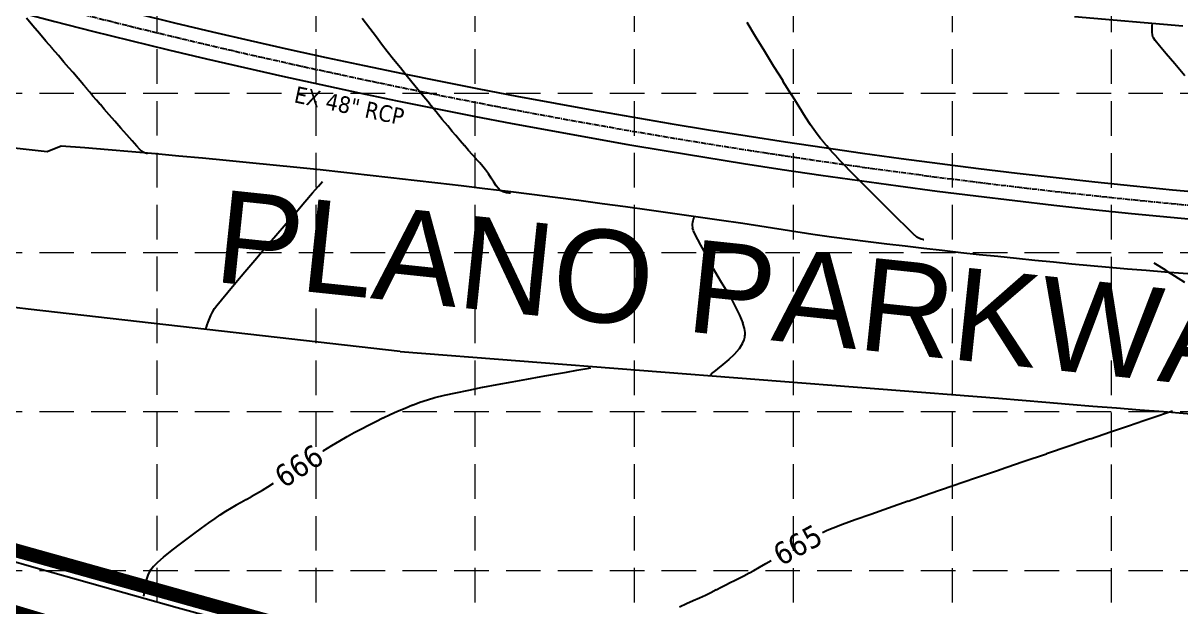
# Model space of a CAD drawing. Header units: inches. Extents: x 6967 to 7890, y 13663 to 15138.
# Drawn here: x 7409.2 to 7576.7, y 14326.2 to 14410.6 of the extents above; entities that cross this region are included whole.
import ezdxf
from ezdxf.enums import TextEntityAlignment as Align

# ---------------------------------------------------------------- set-up
doc = ezdxf.new("R2010")
doc.units = ezdxf.units.IN
doc.header["$MEASUREMENT"] = 0
for name, pattern in [('CENTER2', [1.125, 0.75, -0.125, 0.125, -0.125]), ('DASHED', [0.75, 0.5, -0.25]), ('HIDDEN', [0.375, 0.25, -0.125]), ('xGWI003pt$0$HIDDEN2', [0.1875, 0.125, -0.0625]), ('xGWI003pt$0$PHANTOM2', [1.25, 0.625, -0.125, 0.125, -0.125, 0.125, -0.125])]:
    doc.linetypes.add(name, pattern=pattern)
for name, color, linetype in [('C-ANNO-STRM-N', 7, 'Continuous'), ('EC', 35, 'Continuous'), ('GRID', 254, 'HIDDEN'), ('LIMITS OF DISTURBANCE', 1, 'HIDDEN'), ('SILT FENCE', 200, 'Continuous'), ('V-ROAD-BACK-P', 2, 'Continuous'), ('V-STRM-CNTR-E', 11, 'CENTER2'), ('V-STRM-UNDR-E', 15, 'Continuous'), ('xGWI003pt$0$C-ANNO-ROAD-E', 6, 'Continuous'), ('xGWI003pt$0$C-RWAY-DCTD-E', 6, 'xGWI003pt$0$PHANTOM2'), ('xGWI003pt$0$TXU-ESMT', 2, 'xGWI003pt$0$HIDDEN2')]:
    doc.layers.add(name, color=color, linetype=linetype)
doc.styles.add('L60', font='TAHOMA.TTF', dxfattribs={"height": 2.4})
doc.styles.add('L80', font='TAHOMA.TTF', dxfattribs={"height": 3.2})
doc.styles.get("Standard").update_dxf_attribs({"font": 'ARIAL.TTF'})

msp = doc.modelspace()

# ---------------------------------------------------------------- linework, layer by layer
at = {"layer": 'EC', "color": 35, "extrusion": (0.760627, 0.649189, 0), "elevation": 14991.72}
msp.add_lwpolyline([(6149.94, 667), (6151.37, 667)], dxfattribs=at)
at = {"layer": 'EC', "color": 35, "extrusion": (0.799944, 0.600075, 0), "elevation": 14614.08}
msp.add_lwpolyline([(7050.88, 666), (7052.7, 666)], dxfattribs=at)
at = {"layer": 'EC', "color": 35, "extrusion": (0.759677, 0.650301, 0), "elevation": 15000.7}
msp.add_lwpolyline([(6126.54, 667), (6128.01, 667)], dxfattribs=at)
at = {"layer": 'EC', "color": 35, "extrusion": (0.798082, 0.602549, 0), "elevation": 14635.85}
msp.add_lwpolyline([(7004.02, 666), (7005.59, 666)], dxfattribs=at)
at = {"layer": 'EC', "color": 35, "extrusion": (0.854427, 0.519572, 0), "elevation": 13907.53}
msp.add_lwpolyline([(8406.5, 665), (8408.88, 665)], dxfattribs=at)
at = {"layer": 'EC', "color": 35}
for points, elevation in [([(7572.52, 14410.17), (7572.51, 14410.45)], 664), ([(7572.51, 14409.79), (7572.52, 14410.17)], 664), ([(7572.52, 14409.37), (7572.51, 14409.79)], 664), ([(7462.81, 14405.4), (7461.9, 14406.56)], 666), ([(7574.56, 14406.21), (7573.59, 14407.36)], 664), ([(7415.15, 14405.01), (7414.35, 14405.95)], 667), ([(7463.8, 14404.17), (7462.81, 14405.4)], 666), ([(7417.97, 14401.72), (7417.48, 14402.3)], 667), ([(7522.41, 14397.05), (7521.47, 14398.53)], 665), ([(7423.37, 14395.47), (7422.51, 14396.46)], 667), ([(7469.85, 14396.73), (7468.96, 14397.82)], 666), ([(7470.65, 14395.78), (7469.85, 14396.73)], 666), ([(7523.13, 14395.93), (7522.41, 14397.05)], 665), ([(7424.23, 14394.5), (7423.37, 14395.47)], 667), ([(7471.31, 14394.98), (7470.65, 14395.78)], 666), ([(7471.81, 14394.38), (7471.31, 14394.98)], 666), ([(7524.09, 14394.58), (7523.58, 14395.26)], 665), ([(7524.57, 14393.97), (7524.09, 14394.58)], 665), ([(7425.66, 14392.88), (7425.01, 14393.61)], 667), ([(7472.44, 14393.64), (7471.81, 14394.38)], 666), ([(7473.66, 14392.24), (7473.06, 14392.93)], 666), ([(7426.69, 14391.94), (7426.37, 14392.13)], 667), ([(7427.15, 14391.76), (7427.1, 14391.78)], 667), ([(7427.16, 14391.76), (7427.15, 14391.76)], 667), ([(7527.52, 14390.66), (7526.94, 14391.29)], 665), ([(7475.28, 14390.43), (7474.78, 14390.99)], 666), ([(7475.72, 14389.91), (7475.28, 14390.43)], 666), ([(7528.07, 14390.08), (7527.52, 14390.66)], 665), ([(7476.54, 14388.85), (7476.1, 14389.45)], 666), ([(7479.17, 14386.12), (7478.68, 14386.25)], 666), ([(7448.72, 14383.33), (7450, 14384.82)], 667), ([(7479.74, 14386.04), (7479.68, 14386.05)], 666), ([(7534.71, 14383.4), (7533.48, 14384.61)], 665), ([(7445.8, 14379.94), (7447.3, 14381.68)], 667), ([(7506.05, 14381.49), (7506.12, 14381.95)], 666), ([(7506.22, 14382.35), (7506.28, 14382.66)], 666), ([(7506.2, 14380.64), (7506.07, 14381.01)], 666), ([(7538.49, 14379.72), (7538.23, 14379.95)], 665), ([(7538.8, 14379.55), (7538.49, 14379.72)], 665), ([(7539.46, 14379.31), (7539.34, 14379.34)], 665), ([(7539.51, 14379.3), (7539.46, 14379.31)], 665), ([(7508.21, 14376.75), (7507.73, 14377.67)], 666), ([(7438.84, 14371.76), (7439.99, 14373.13)], 667), ([(7510.25, 14373.16), (7509.61, 14374.21)], 666), ([(7510.96, 14372.01), (7510.25, 14373.16)], 666), ([(7511.67, 14370.81), (7510.96, 14372.01)], 666), ([(7436.93, 14369.39), (7437.26, 14369.84)], 667), ([(7437.26, 14369.84), (7437.91, 14370.64)], 667), ([(7436.39, 14368.36), (7436.63, 14368.86)], 667), ([(7436.63, 14368.86), (7436.93, 14369.39)], 667), ([(7435.75, 14366.69), (7435.87, 14367)], 667), ([(7513.27, 14364.32), (7513.5, 14364.87)], 666), ([(7513.5, 14364.87), (7513.6, 14365.24)], 666), ([(7513.64, 14365.43), (7513.65, 14365.59)], 666), ([(7512.83, 14363.61), (7513.27, 14364.32)], 666), ([(7510.5, 14361.28), (7511.33, 14361.99)], 666), ([(7482.1, 14359.18), (7484.16, 14359.54)], 666), ([(7484.16, 14359.54), (7486.09, 14359.88)], 666), ([(7487.83, 14360.19), (7489.32, 14360.45)], 666), ([(7489.32, 14360.45), (7490.5, 14360.67)], 666), ([(7509.16, 14360.22), (7509.71, 14360.66)], 666), ([(7473.68, 14357.59), (7475.7, 14357.99)], 666), ([(7467.73, 14356.2), (7468.78, 14356.5)], 666), ([(7468.78, 14356.5), (7470.16, 14356.84)], 666), ([(7471.81, 14357.2), (7473.68, 14357.59)], 666), ([(7463.4, 14354.54), (7464.47, 14354.99)], 666), ([(7464.47, 14354.99), (7465.54, 14355.43)], 666), ([(7461.29, 14353.56), (7462.34, 14354.06)], 666), ([(7573.2, 14353.81), (7574.6, 14354.28)], 665), ([(7457.14, 14351.43), (7458.17, 14351.98)], 666), ([(7563.62, 14350.56), (7566.49, 14351.53)], 665), ([(7566.49, 14351.53), (7569.09, 14352.41)], 665), ([(7453.87, 14349.57), (7455.03, 14350.27)], 666), ([(7455.03, 14350.27), (7456.11, 14350.87)], 666), ([(7452.6, 14348.79), (7452.64, 14348.82)], 666), ([(7553.86, 14347.24), (7557.25, 14348.39)], 665), ([(7546.99, 14344.9), (7550.43, 14346.07)], 665), ([(7442.22, 14342.18), (7443, 14342.62)], 666), ([(7443, 14342.62), (7443.86, 14343.13)], 666), ([(7440.07, 14340.99), (7440.78, 14341.38)], 666), ([(7534.4, 14340.55), (7537.26, 14341.55)], 665), ([(7437.01, 14339.03), (7437.75, 14339.55)], 666), ([(7529.59, 14338.85), (7531.82, 14339.65)], 665), ([(7433.92, 14336.81), (7435.05, 14337.63)], 666), ([(7524.85, 14337.01), (7525.52, 14337.32)], 665), ([(7515.74, 14331.98), (7516.64, 14332.5)], 665), ([(7426.9, 14329.26), (7427.1, 14330.11)], 666), ([(7510.85, 14329.42), (7511.48, 14329.74)], 665), ([(7511.48, 14329.74), (7512.12, 14330.05)], 665), ([(7426.7, 14327.78), (7426.71, 14327.85)], 666), ([(7426.71, 14327.85), (7426.73, 14328.06)], 666), ([(7426.73, 14328.06), (7426.78, 14328.51)], 666), ([(7507.05, 14327.54), (7507.92, 14327.93)], 665), ([(7506.13, 14327.14), (7507.05, 14327.54)], 665)]:
    msp.add_lwpolyline(points, dxfattribs=dict(at, elevation=elevation))
at = {"layer": 'EC', "color": 35, "extrusion": (0.758969, 0.651126, 0), "elevation": 15007.35}
msp.add_lwpolyline([(6108.76, 667), (6110.22, 667)], dxfattribs=at)
at = {"layer": 'EC', "color": 35, "extrusion": (0.758456, 0.651724, 0), "elevation": 15012.16}
msp.add_lwpolyline([(6095.52, 667), (6096.94, 667)], dxfattribs=at)
at = {"layer": 'EC', "color": 35, "extrusion": (0.795331, 0.606175, 0), "elevation": 14667.57}
msp.add_lwpolyline([(6936.09, 666), (6937.34, 666)], dxfattribs=at)
at = {"layer": 'EC', "color": 35, "extrusion": (0.853206, 0.521575, 0), "elevation": 13927.21}
msp.add_lwpolyline([(8371.34, 665), (8373.85, 665)], dxfattribs=at)
at = {"layer": 'EC', "color": 35, "extrusion": (0.992688, 0.120706, 0), "elevation": 9256.45}
msp.add_lwpolyline([(13389.51, 664), (13389.96, 664)], dxfattribs=at)
at = {"layer": 'EC', "color": 35, "extrusion": (0.957491, 0.288464, 0), "elevation": 11407.12}
msp.add_lwpolyline([(11611.56, 664), (11612, 664)], dxfattribs=at)
at = {"layer": 'EC', "color": 35, "extrusion": (0.810163, 0.586205, 0), "elevation": 14581.46}
msp.add_lwpolyline([(7233.63, 664), (7234.07, 664)], dxfattribs=at)
at = {"layer": 'EC', "color": 35, "extrusion": (0.775795, 0.630986, 0), "elevation": 14966.39}
msp.add_lwpolyline([(6398.32, 664), (6399.33, 664)], dxfattribs=at)
at = {"layer": 'EC', "color": 35, "extrusion": (0.758115, 0.652121, 0), "elevation": 15015.34}
msp.add_lwpolyline([(6086.32, 667), (6087.67, 667)], dxfattribs=at)
at = {"layer": 'EC', "color": 35, "extrusion": (0.79015, 0.612913, 0), "elevation": 14725.99}
msp.add_lwpolyline([(6809.85, 666), (6811.18, 666)], dxfattribs=at)
at = {"layer": 'EC', "color": 35, "extrusion": (0.85206, 0.523443, 0), "elevation": 13945.53}
msp.add_lwpolyline([(8338.26, 665), (8340.8, 665)], dxfattribs=at)
at = {"layer": 'EC', "color": 35, "extrusion": (0.757997, 0.652258, 0), "elevation": 15016.45}
msp.add_lwpolyline([(6081.27, 667), (6082.37, 667)], dxfattribs=at)
at = {"layer": 'EC', "color": 35, "extrusion": (0.761808, 0.647803, 0), "elevation": 15102.75}
msp.add_lwpolyline([(6066.03, 664), (6067.94, 664)], dxfattribs=at)
at = {"layer": 'EC', "color": 35, "extrusion": (0.759105, 0.650968, 0), "elevation": 15127.86}
msp.add_lwpolyline([(6000.87, 664), (6003.12, 664)], dxfattribs=at)
at = {"layer": 'EC', "color": 35, "extrusion": (0.758362, 0.651833, 0), "elevation": 15013.04}
msp.add_lwpolyline([(6088.76, 667), (6089.68, 667)], dxfattribs=at)
at = {"layer": 'EC', "color": 35, "extrusion": (0.75934, 0.650694, 0), "elevation": 15003.88}
msp.add_lwpolyline([(6110.6, 667), (6111.3, 667)], dxfattribs=at)
at = {"layer": 'EC', "color": 35, "extrusion": (0.761201, 0.648516, 0), "elevation": 14986.31}
msp.add_lwpolyline([(6152.7, 667), (6153.56, 667)], dxfattribs=at)
at = {"layer": 'EC', "color": 35, "extrusion": (0.779369, 0.626565, 0), "elevation": 14842.2}
msp.add_lwpolyline([(6547.95, 666), (6549.6, 666)], dxfattribs=at)
at = {"layer": 'EC', "color": 35, "extrusion": (0.850861, 0.525391, 0), "elevation": 13964.57}
msp.add_lwpolyline([(8303.85, 665), (8306.33, 665)], dxfattribs=at)
at = {"layer": 'EC', "color": 35, "extrusion": (0.763466, 0.645847, 0), "elevation": 14964.69}
msp.add_lwpolyline([(6203.64, 667), (6204.35, 667)], dxfattribs=at)
at = {"layer": 'EC', "color": 35, "extrusion": (0.77729, 0.629143, 0), "elevation": 14863.81}
msp.add_lwpolyline([(6497.08, 666), (6498.76, 666)], dxfattribs=at)
at = {"layer": 'EC', "color": 35, "extrusion": (0.775577, 0.631254, 0), "elevation": 14881.41}
msp.add_lwpolyline([(6454.97, 666), (6456.64, 666)], dxfattribs=at)
at = {"layer": 'EC', "color": 35, "extrusion": (0.849459, 0.527655, 0), "elevation": 13986.63}
msp.add_lwpolyline([(8264.3, 665), (8266.63, 665)], dxfattribs=at)
at = {"layer": 'EC', "color": 35, "extrusion": (0.763078, 0.646306, 0), "elevation": 14968.41}
msp.add_lwpolyline([(6193.96, 667), (6194.65, 667)], dxfattribs=at)
at = {"layer": 'EC', "color": 35, "extrusion": (0.761544, 0.648113, 0), "elevation": 14983.05}
msp.add_lwpolyline([(6157.75, 667), (6158.46, 667)], dxfattribs=at)
at = {"layer": 'EC', "color": 35, "extrusion": (0.759163, 0.6509, 0), "elevation": 15005.52}
msp.add_lwpolyline([(6102.02, 667), (6102.78, 667)], dxfattribs=at)
at = {"layer": 'EC', "color": 35, "extrusion": (0.774114, 0.633046, 0), "elevation": 14896.31}
msp.add_lwpolyline([(6418.89, 666), (6420.52, 666)], dxfattribs=at)
at = {"layer": 'EC', "color": 35, "extrusion": (0.847621, 0.530602, 0), "elevation": 14015.25}
msp.add_lwpolyline([(8213.59, 665), (8215.68, 665)], dxfattribs=at)
at = {"layer": 'EC', "color": 35, "extrusion": (0.756403, 0.654106, 0), "elevation": 15031.2}
msp.add_lwpolyline([(6037.63, 667), (6038.49, 667)], dxfattribs=at)
at = {"layer": 'EC', "color": 35, "extrusion": (0.754734, 0.656031, 0), "elevation": 15046.54}
msp.add_lwpolyline([(5998.44, 667), (5999.3, 667)], dxfattribs=at)
at = {"layer": 'EC', "color": 35, "extrusion": (0.754139, 0.656715, 0), "elevation": 15051.96}
msp.add_lwpolyline([(5983.71, 667), (5984.81, 667)], dxfattribs=at)
at = {"layer": 'EC', "color": 35, "extrusion": (0.772815, 0.634631, 0), "elevation": 14909.43}
msp.add_lwpolyline([(6386.82, 666), (6388.35, 666)], dxfattribs=at)
at = {"layer": 'EC', "color": 35, "extrusion": (0.753428, 0.657531, 0), "elevation": 15058.44}
msp.add_lwpolyline([(5966.16, 667), (5967.41, 667)], dxfattribs=at)
at = {"layer": 'EC', "color": 35, "extrusion": (0.82726, 0.56182, 0), "elevation": 14311.5}
msp.add_lwpolyline([(7681.73, 665), (7682.53, 665)], dxfattribs=at)
at = {"layer": 'EC', "color": 35, "extrusion": (0.749189, 0.662357, 0), "elevation": 15096.44}
msp.add_lwpolyline([(5865.53, 667), (5866.71, 667)], dxfattribs=at)
at = {"layer": 'EC', "color": 35, "extrusion": (0.738185, 0.674599, 0), "elevation": 15190.93}
msp.add_lwpolyline([(5614.56, 667), (5615.26, 667)], dxfattribs=at)
at = {"layer": 'EC', "color": 35, "extrusion": (0.754172, 0.656677, 0), "elevation": 15087.48}
msp.add_lwpolyline([(5947.35, 666), (5948.3, 666)], dxfattribs=at)
at = {"layer": 'EC', "color": 35, "extrusion": (0.773616, 0.633655, 0), "elevation": 14941.94}
msp.add_lwpolyline([(6366.71, 665), (6367.42, 665)], dxfattribs=at)
at = {"layer": 'EC', "color": 35, "extrusion": (0.758587, 0.651572, 0), "elevation": 15086.72}
msp.add_lwpolyline([(6014.89, 665), (6015.57, 665)], dxfattribs=at)
at = {"layer": 'EC', "color": 35, "extrusion": (0.745803, 0.666166, 0), "elevation": 15200.58}
msp.add_lwpolyline([(5720.37, 665), (5721.06, 665)], dxfattribs=at)
at = {"layer": 'EC', "color": 35, "extrusion": (0.709255, 0.704952, 0), "elevation": 15412.95}
msp.add_lwpolyline([(4972.45, 667), (4972.78, 667)], dxfattribs=at)
at = {"layer": 'EC', "color": 35, "extrusion": (-0.386856, -0.92214, 0), "elevation": -16144.45}
msp.add_lwpolyline([(1281.13, 667), (1280.85, 667)], dxfattribs=at)
at = {"layer": 'EC', "color": 35, "extrusion": (0.340524, 0.940236, 0), "elevation": 16060.77}
msp.add_lwpolyline([(-2082.48, 667), (-2082.33, 667)], dxfattribs=at)
at = {"layer": 'EC', "color": 35, "extrusion": (0.746688, 0.665174, 0), "elevation": 15153.85}
msp.add_lwpolyline([(5774.36, 666), (5775.23, 666)], dxfattribs=at)
at = {"layer": 'EC', "color": 35, "extrusion": (0.74706, 0.664757, 0), "elevation": 15150.62}
msp.add_lwpolyline([(5782.01, 666), (5782.83, 666)], dxfattribs=at)
at = {"layer": 'EC', "color": 35, "extrusion": (0.736958, 0.675939, 0), "elevation": 15274.66}
msp.add_lwpolyline([(5518.8, 665), (5519.51, 665)], dxfattribs=at)
at = {"layer": 'EC', "color": 35, "extrusion": (0.732729, 0.68052, 0), "elevation": 15308.77}
msp.add_lwpolyline([(5422.69, 665), (5423.46, 665)], dxfattribs=at)
at = {"layer": 'EC', "color": 35, "extrusion": (0.773978, 0.633213, 0), "elevation": 14897.92}
msp.add_lwpolyline([(6403.16, 666), (6403.75, 666)], dxfattribs=at)
at = {"layer": 'EC', "color": 35, "extrusion": (0.717054, 0.697018, 0), "elevation": 15428.17}
msp.add_lwpolyline([(5070.11, 665), (5071.26, 665)], dxfattribs=at)
at = {"layer": 'EC', "color": 35, "extrusion": (0.830264, 0.55737, 0), "elevation": 14227.42}
msp.add_lwpolyline([(7778.61, 666), (7779.35, 666)], dxfattribs=at)
at = {"layer": 'EC', "color": 35, "extrusion": (0.840189, 0.542294, 0), "elevation": 14084.7}
msp.add_lwpolyline([(8033.43, 666), (8034.13, 666)], dxfattribs=at)
at = {"layer": 'EC', "color": 35, "extrusion": (0.712999, 0.701165, 0), "elevation": 15457.32}
msp.add_lwpolyline([(4979.12, 665), (4980.54, 665)], dxfattribs=at)
at = {"layer": 'EC', "color": 35, "extrusion": (0.710445, 0.703752, 0), "elevation": 15475.32}
msp.add_lwpolyline([(4921.27, 665), (4922.89, 665)], dxfattribs=at)
at = {"layer": 'EC', "color": 35, "extrusion": (0.758759, -0.651372, 0), "elevation": -3717.11}
msp.add_lwpolyline([(15769, 667), (15770.32, 667)], dxfattribs=at)
at = {"layer": 'EC', "color": 35, "extrusion": (0.760338, -0.649527, 0), "elevation": -3678.81}
msp.add_lwpolyline([(15779.3, 667), (15780.18, 667)], dxfattribs=at)
at = {"layer": 'EC', "color": 35, "extrusion": (0.834241, 0.551401, 0), "elevation": 14171.25}
msp.add_lwpolyline([(7879.13, 666), (7879.75, 666)], dxfattribs=at)
at = {"layer": 'EC', "color": 35, "extrusion": (0.802594, 0.596526, 0), "elevation": 14583.83}
msp.add_lwpolyline([(7085.88, 666), (7086.39, 666)], dxfattribs=at)
at = {"layer": 'EC', "color": 35, "extrusion": (-0.700729, -0.713428, 0), "elevation": -15503.92}
msp.add_lwpolyline([(-4745.81, 666), (-4746.18, 666)], dxfattribs=at)
at = {"layer": 'EC', "color": 35, "extrusion": (-0.428411, -0.903584, 0), "elevation": -16203.13}
msp.add_lwpolyline([(594.39, 666), (593.9, 666)], dxfattribs=at)
at = {"layer": 'EC', "color": 35, "extrusion": (0.708553, 0.705657, 0), "elevation": 15488.48}
msp.add_lwpolyline([(4877.98, 665), (4879.71, 665)], dxfattribs=at)
at = {"layer": 'EC', "color": 35, "extrusion": (0.758248, -0.651966, 0), "elevation": -3729.46}
msp.add_lwpolyline([(15764.41, 667), (15766.09, 667)], dxfattribs=at)
at = {"layer": 'EC', "color": 35, "extrusion": (-0.163469, -0.986549, 0), "elevation": -15415.22}
msp.add_lwpolyline([(5027.22, 666), (5026.88, 666)], dxfattribs=at)
at = {"layer": 'EC', "color": 35, "extrusion": (-0.117835, -0.993033, 0), "elevation": -15167.19}
msp.add_lwpolyline([(5732.39, 666), (5732.22, 666)], dxfattribs=at)
at = {"layer": 'EC', "color": 35, "extrusion": (-0.059162, -0.998248, 0), "elevation": -14803.36}
msp.add_lwpolyline([(6615.53, 666), (6615.52, 666)], dxfattribs=at)
at = {"layer": 'EC', "color": 35, "extrusion": (0.706947, 0.707267, 0), "elevation": 15499.53}
msp.add_lwpolyline([(4840.97, 665), (4842.74, 665)], dxfattribs=at)
at = {"layer": 'EC', "color": 35, "extrusion": (0.758307, -0.651897, 0), "elevation": -3728.04}
msp.add_lwpolyline([(15760.61, 667), (15762.78, 667)], dxfattribs=at)
at = {"layer": 'EC', "color": 35, "extrusion": (-0.703662, -0.710535, 0), "elevation": -15521.79}
msp.add_lwpolyline([(-4765.76, 665), (-4767.37, 665)], dxfattribs=at)
at = {"layer": 'EC', "color": 35, "extrusion": (0.999231, 0.039203, 0), "elevation": 8064.09}
msp.add_lwpolyline([(14075.69, 666), (14076.17, 666)], dxfattribs=at)
at = {"layer": 'EC', "color": 35, "extrusion": (0.97371, -0.227789, 0), "elevation": 4032.74}
msp.add_lwpolyline([(15713.67, 666), (15714.08, 666)], dxfattribs=at)
at = {"layer": 'EC', "color": 35, "extrusion": (-0.701427, -0.712741, 0), "elevation": -15536.68}
msp.add_lwpolyline([(-4715.6, 665), (-4717.01, 665)], dxfattribs=at)
at = {"layer": 'EC', "color": 35, "extrusion": (-0.697957, -0.71614, 0), "elevation": -15559.4}
msp.add_lwpolyline([(-4638.94, 665), (-4640.07, 665)], dxfattribs=at)
at = {"layer": 'EC', "color": 35, "extrusion": (0.759191, -0.650868, 0), "elevation": -3706.66}
msp.add_lwpolyline([(15760.99, 667), (15763.35, 667)], dxfattribs=at)
at = {"layer": 'EC', "color": 35, "extrusion": (0.907841, 0.419314, 0), "elevation": 12844.44}
msp.add_lwpolyline([(9907.26, 666), (9907.88, 666)], dxfattribs=at)
at = {"layer": 'EC', "color": 35, "extrusion": (0.890246, 0.455479, 0), "elevation": 13232.42}
msp.add_lwpolyline([(9381.98, 666), (9382.78, 666)], dxfattribs=at)
at = {"layer": 'EC', "color": 35, "extrusion": (-0.690867, -0.722981, 0), "elevation": -15604.35}
msp.add_lwpolyline([(-4484.64, 665), (-4485.42, 665)], dxfattribs=at)
at = {"layer": 'EC', "color": 35, "extrusion": (-0.380872, -0.924628, 0), "elevation": -16167.05}
msp.add_lwpolyline([(1494.16, 665), (1493.81, 665)], dxfattribs=at)
at = {"layer": 'EC', "color": 35, "extrusion": (0.759965, -0.649965, 0), "elevation": -3687.91}
msp.add_lwpolyline([(15763.07, 667), (15765.39, 667)], dxfattribs=at)
at = {"layer": 'EC', "color": 35, "extrusion": (0.883066, 0.469249, 0), "elevation": 13376.52}
msp.add_lwpolyline([(9174.44, 666), (9175.37, 666)], dxfattribs=at)
at = {"layer": 'EC', "color": 35, "extrusion": (0.881835, 0.471559, 0), "elevation": 13400.49}
msp.add_lwpolyline([(9138.39, 666), (9139.4, 666)], dxfattribs=at)
at = {"layer": 'EC', "color": 35, "extrusion": (0.313172, 0.949696, 0), "elevation": 16017.12}
msp.add_lwpolyline([(-2656.88, 665), (-2656.65, 665)], dxfattribs=at)
at = {"layer": 'EC', "color": 35, "extrusion": (0.057785, -0.998329, 0), "elevation": -13919.61}
msp.add_lwpolyline([(8357.83, 665), (8357.82, 665)], dxfattribs=at)
at = {"layer": 'EC', "color": 35, "extrusion": (0.761061, -0.64868, 0), "elevation": -3661.28}
msp.add_lwpolyline([(15767.05, 667), (15769.27, 667)], dxfattribs=at)
at = {"layer": 'EC', "color": 35, "extrusion": (0.892706, 0.450639, 0), "elevation": 13181.35}
msp.add_lwpolyline([(9449.71, 666), (9450.73, 666)], dxfattribs=at)
at = {"layer": 'EC', "color": 35, "extrusion": (0.762651, -0.64681, 0), "elevation": -3622.56}
msp.add_lwpolyline([(15773.94, 667), (15775.99, 667)], dxfattribs=at)
at = {"layer": 'EC', "color": 35, "extrusion": (0.878499, 0.477744, 0), "elevation": 13464.33}
msp.add_lwpolyline([(9041.12, 666), (9041.95, 666)], dxfattribs=at)
at = {"layer": 'EC', "color": 35, "extrusion": (0.857494, 0.514494, 0), "elevation": 13834.89}
msp.add_lwpolyline([(8462.15, 666), (8463.21, 666)], dxfattribs=at)
at = {"layer": 'EC', "color": 35, "extrusion": (0.5189, 0.854835, 0), "elevation": 16218.58}
msp.add_lwpolyline([(985.31, 665), (986.14, 665)], dxfattribs=at)
at = {"layer": 'EC', "color": 35, "extrusion": (-0.527051, -0.849834, 0), "elevation": -16208.41}
msp.add_lwpolyline([(-1139.17, 665), (-1140.36, 665)], dxfattribs=at)
at = {"layer": 'EC', "color": 35, "extrusion": (0.529855, 0.848088, 0), "elevation": 16204.56}
msp.add_lwpolyline([(1191.21, 665), (1192.7, 665)], dxfattribs=at)
at = {"layer": 'EC', "color": 35, "extrusion": (0.530345, 0.847782, 0), "elevation": 16203.87}
msp.add_lwpolyline([(1198.85, 665), (1200.59, 665)], dxfattribs=at)
at = {"layer": 'EC', "color": 35, "extrusion": (0.76919, -0.63902, 0), "elevation": -3461.96}
msp.add_lwpolyline([(15806.73, 667), (15808.18, 667)], dxfattribs=at)
at = {"layer": 'EC', "color": 35, "extrusion": (0.876603, 0.481213, 0), "elevation": 13500.18}
msp.add_lwpolyline([(8981.4, 666), (8982.79, 666)], dxfattribs=at)
at = {"layer": 'EC', "color": 35, "extrusion": (0.898976, 0.437997, 0), "elevation": 13047.25}
msp.add_lwpolyline([(9626.22, 666), (9627.55, 666)], dxfattribs=at)
at = {"layer": 'EC', "color": 35, "extrusion": (0.938503, -0.345271, 0), "elevation": 2018.08}
msp.add_lwpolyline([(16051.29, 667), (16051.8, 667)], dxfattribs=at)
at = {"layer": 'EC', "color": 35, "extrusion": (0.929307, -0.369308, 0), "elevation": 1604.35}
msp.add_lwpolyline([(16098.42, 667), (16098.94, 667)], dxfattribs=at)
at = {"layer": 'EC', "color": 35, "extrusion": (0.929873, 0.36788, 0), "elevation": 12271.91}
msp.add_lwpolyline([(10595.74, 666), (10596.94, 666)], dxfattribs=at)
at = {"layer": 'EC', "color": 35, "extrusion": (0.90735, -0.420376, 0), "elevation": 707.42}
msp.add_lwpolyline([(16161.08, 667), (16161.2, 667)], dxfattribs=at)
at = {"layer": 'EC', "color": 35, "extrusion": (0.915089, -0.403252, 0), "elevation": 1010.97}
msp.add_lwpolyline([(16145.05, 667), (16145.28, 667)], dxfattribs=at)
at = {"layer": 'EC', "color": 35, "extrusion": (0.935378, -0.353649, 0), "elevation": 1874.47}
msp.add_lwpolyline([(16068.27, 667), (16068.69, 667)], dxfattribs=at)
at = {"layer": 'EC', "color": 35, "extrusion": (0.964483, 0.264144, 0), "elevation": 11041.53}
msp.add_lwpolyline([(11871.56, 666), (11872.4, 666)], dxfattribs=at)
at = {"layer": 'EC', "color": 35, "extrusion": (0.990798, 0.135346, 0), "elevation": 9388.88}
msp.add_lwpolyline([(13216.79, 666), (13217.35, 666)], dxfattribs=at)
at = {"layer": 'EC', "color": 35, "extrusion": (0.985265, -0.171037, 0), "elevation": 4945.9}
msp.add_lwpolyline([(15438.67, 666), (15438.86, 666)], dxfattribs=at)
at = {"layer": 'EC', "color": 35, "extrusion": (0.999998, 0.001802, 0), "elevation": 7539.53}
msp.add_lwpolyline([(14352.02, 666), (14352.35, 666)], dxfattribs=at)
at = {"layer": 'EC', "color": 35, "extrusion": (0.695935, -0.718105, 0), "elevation": -5086.02}
msp.add_lwpolyline([(15388.93, 666), (15390.05, 666)], dxfattribs=at)
at = {"layer": 'EC', "color": 35, "extrusion": (0.767192, -0.641417, 0), "elevation": -3449.28}
msp.add_lwpolyline([(15837.42, 666), (15838.51, 666)], dxfattribs=at)
at = {"layer": 'EC', "color": 35, "extrusion": (0.623586, -0.781755, 0), "elevation": -6543.56}
msp.add_lwpolyline([(14825.86, 666), (14826.86, 666)], dxfattribs=at)
at = {"layer": 'EC', "color": 35, "extrusion": (0.173455, -0.984842, 0), "elevation": -12843.71}
msp.add_lwpolyline([(9863.41, 666), (9865.18, 666)], dxfattribs=at)
at = {"layer": 'EC', "color": 35, "extrusion": (0.18372, -0.982979, 0), "elevation": -12740.07}
msp.add_lwpolyline([(10001.35, 666), (10002.18, 666)], dxfattribs=at)
at = {"layer": 'EC', "color": 35, "extrusion": (0.71686, -0.697217, 0), "elevation": -4629.23}
msp.add_lwpolyline([(15528.97, 666), (15529.08, 666)], dxfattribs=at)
at = {"layer": 'EC', "color": 35, "extrusion": (0.682755, -0.730647, 0), "elevation": -5365.36}
msp.add_lwpolyline([(15290.36, 666), (15290.61, 666)], dxfattribs=at)
at = {"layer": 'EC', "color": 35, "extrusion": (0.646817, -0.762646, 0), "elevation": -6094.71}
msp.add_lwpolyline([(15014.81, 666), (15015.25, 666)], dxfattribs=at)
at = {"layer": 'EC', "color": 35, "extrusion": (0.186872, -0.982384, 0), "elevation": -12708.06}
msp.add_lwpolyline([(10027.12, 666), (10029.27, 666)], dxfattribs=at)
at = {"layer": 'EC', "color": 35, "extrusion": (0.182036, -0.983292, 0), "elevation": -12757.26}
msp.add_lwpolyline([(9966.61, 666), (9968.8, 666)], dxfattribs=at)
at = {"layer": 'EC', "color": 35, "extrusion": (0.178459, -0.983947, 0), "elevation": -12793.42}
msp.add_lwpolyline([(9922.35, 666), (9924.52, 666)], dxfattribs=at)
at = {"layer": 'EC', "color": 35, "extrusion": (0.320744, -0.947166, 0), "elevation": -11202.47}
msp.add_lwpolyline([(11676.69, 666), (11677.85, 666)], dxfattribs=at)
at = {"layer": 'EC', "color": 35, "extrusion": (0.216008, -0.976392, 0), "elevation": -12404.28}
msp.add_lwpolyline([(10395, 666), (10396.69, 666)], dxfattribs=at)
at = {"layer": 'EC', "color": 35, "extrusion": (0.411679, -0.911329, 0), "elevation": -10009.18}
msp.add_lwpolyline([(12709.91, 666), (12711.07, 666)], dxfattribs=at)
at = {"layer": 'EC', "color": 35, "extrusion": (0.347367, -0.937729, 0), "elevation": -10868.22}
msp.add_lwpolyline([(11987.26, 666), (11988.42, 666)], dxfattribs=at)
at = {"layer": 'EC', "color": 35, "extrusion": (-0.324036, 0.946045, 0), "elevation": 11125.36}
msp.add_lwpolyline([(-11817.21, 665), (-11818.15, 665)], dxfattribs=at)
at = {"layer": 'EC', "color": 35, "extrusion": (0.453669, -0.89117, 0), "elevation": -9406.53}
msp.add_lwpolyline([(13158.71, 666), (13159.88, 666)], dxfattribs=at)
at = {"layer": 'EC', "color": 35, "extrusion": (-0.442054, 0.896988, 0), "elevation": 9576.69}
msp.add_lwpolyline([(-13036.57, 666), (-13037.74, 666)], dxfattribs=at)
at = {"layer": 'EC', "color": 35, "extrusion": (-0.321067, 0.947057, 0), "elevation": 11162.36}
msp.add_lwpolyline([(-11776.44, 665), (-11778.82, 665)], dxfattribs=at)
at = {"layer": 'EC', "color": 35, "extrusion": (-0.32132, 0.946971, 0), "elevation": 11159.21}
msp.add_lwpolyline([(-11781.8, 665), (-11783.77, 665)], dxfattribs=at)
at = {"layer": 'EC', "color": 35, "extrusion": (-0.474858, 0.880062, 0), "elevation": 9089.07}
msp.add_lwpolyline([(-13376.47, 666), (-13377.64, 666)], dxfattribs=at)
at = {"layer": 'EC', "color": 35, "extrusion": (0.462978, -0.88637, 0), "elevation": -9268.19}
msp.add_lwpolyline([(13255.34, 666), (13256.51, 666)], dxfattribs=at)
at = {"layer": 'EC', "color": 35, "extrusion": (0.525118, -0.851029, 0), "elevation": -8297.75}
msp.add_lwpolyline([(13877.24, 666), (13878.68, 666)], dxfattribs=at)
at = {"layer": 'EC', "color": 35, "extrusion": (0.321756, -0.946823, 0), "elevation": -11153.8}
msp.add_lwpolyline([(11772.05, 665), (11775.5, 665)], dxfattribs=at)
at = {"layer": 'EC', "color": 35, "extrusion": (0.321412, -0.94694, 0), "elevation": -11158.08}
msp.add_lwpolyline([(11771.45, 665), (11774.73, 665)], dxfattribs=at)
at = {"layer": 'EC', "color": 35, "extrusion": (0.322771, -0.946477, 0), "elevation": -11141.17}
msp.add_lwpolyline([(11776.8, 665), (11780.43, 665)], dxfattribs=at)
at = {"layer": 'EC', "color": 35, "extrusion": (0.324355, -0.945935, 0), "elevation": -11121.44}
msp.add_lwpolyline([(11788.23, 665), (11791.81, 665)], dxfattribs=at)
at = {"layer": 'EC', "color": 35, "extrusion": (0.530254, -0.847839, 0), "elevation": -8213.53}
msp.add_lwpolyline([(13916.7, 666), (13917.58, 666)], dxfattribs=at)
at = {"layer": 'EC', "color": 35, "extrusion": (0.542285, -0.840194, 0), "elevation": -8014.31}
msp.add_lwpolyline([(14033.24, 666), (14034.22, 666)], dxfattribs=at)
at = {"layer": 'EC', "color": 35, "extrusion": (0.325464, -0.945554, 0), "elevation": -11107.61}
msp.add_lwpolyline([(11797.82, 665), (11801.27, 665)], dxfattribs=at)
at = {"layer": 'EC', "color": 35, "extrusion": (-0.503334, 0.864092, 0), "elevation": 8647.09}
msp.add_lwpolyline([(-13646.38, 666), (-13647.22, 666)], dxfattribs=at)
at = {"layer": 'EC', "color": 35, "extrusion": (-0.479711, 0.877427, 0), "elevation": 9014.1}
msp.add_lwpolyline([(-13408.45, 666), (-13409.25, 666)], dxfattribs=at)
at = {"layer": 'EC', "color": 35, "extrusion": (0.482459, -0.875919, 0), "elevation": -8972.01}
msp.add_lwpolyline([(13437.45, 666), (13438.29, 666)], dxfattribs=at)
at = {"layer": 'EC', "color": 35, "extrusion": (0.326888, -0.945063, 0), "elevation": -11089.82}
msp.add_lwpolyline([(11811.27, 665), (11814.54, 665)], dxfattribs=at)
at = {"layer": 'EC', "color": 35, "extrusion": (-0.550616, 0.834759, 0), "elevation": 7874.72}
msp.add_lwpolyline([(-14104.31, 666), (-14105.3, 666)], dxfattribs=at)
at = {"layer": 'EC', "color": 35, "extrusion": (0.525767, -0.850628, 0), "elevation": -8287.13}
msp.add_lwpolyline([(13867.02, 666), (13867.93, 666)], dxfattribs=at)
at = {"layer": 'EC', "color": 35, "extrusion": (0.331346, -0.943509, 0), "elevation": -11033.95}
msp.add_lwpolyline([(11857.73, 665), (11860.46, 665)], dxfattribs=at)
at = {"layer": 'EC', "color": 35, "extrusion": (0.58442, -0.811451, 0), "elevation": -7289.1}
msp.add_lwpolyline([(14412.38, 666), (14413.67, 666)], dxfattribs=at)
at = {"layer": 'EC', "color": 35, "extrusion": (0.577585, -0.81633, 0), "elevation": -7409.88}
msp.add_lwpolyline([(14351.95, 666), (14353.07, 666)], dxfattribs=at)
at = {"layer": 'EC', "color": 35, "extrusion": (-0.375786, 0.926707, 0), "elevation": 10458.51}
msp.add_lwpolyline([(-12361.71, 665), (-12362.64, 665)], dxfattribs=at)
at = {"layer": 'EC', "color": 35, "extrusion": (0.351487, -0.936193, 0), "elevation": -10777.4}
msp.add_lwpolyline([(12085.64, 665), (12087.11, 665)], dxfattribs=at)
at = {"layer": 'EC', "color": 35, "extrusion": (-0.340953, 0.94008, 0), "elevation": 10912.44}
msp.add_lwpolyline([(-11965.34, 665), (-11967.29, 665)], dxfattribs=at)
at = {"layer": 'EC', "color": 35, "extrusion": (0.605975, -0.795483, 0), "elevation": -6899.94}
msp.add_lwpolyline([(14598.43, 666), (14599.87, 666)], dxfattribs=at)
at = {"layer": 'EC', "color": 35, "extrusion": (0.597824, -0.801627, 0), "elevation": -7048.59}
msp.add_lwpolyline([(14528.68, 666), (14530.13, 666)], dxfattribs=at)
at = {"layer": 'EC', "color": 35, "extrusion": (0.61632, -0.787496, 0), "elevation": -6708.56}
msp.add_lwpolyline([(14685.98, 666), (14687.36, 666)], dxfattribs=at)
at = {"layer": 'EC', "color": 35, "extrusion": (0.687681, -0.726013, 0), "elevation": -5297.14}
msp.add_lwpolyline([(15248.85, 666), (15249.7, 666)], dxfattribs=at)
at = {"layer": 'EC', "color": 35, "extrusion": (0.651707, -0.758471, 0), "elevation": -6029.6}
msp.add_lwpolyline([(14975.21, 666), (14976.3, 666)], dxfattribs=at)
at = {"layer": 'EC', "color": 35, "extrusion": (0.630486, -0.7762, 0), "elevation": -6441.38}
msp.add_lwpolyline([(14803.86, 666), (14805.12, 666)], dxfattribs=at)
at = {"layer": 'EC', "color": 35, "extrusion": (-0.505164, 0.863023, 0), "elevation": 8572.14}
msp.add_lwpolyline([(-13727.31, 665), (-13728.22, 665)], dxfattribs=at)
at = {"layer": 'EC', "color": 35, "extrusion": (0.951469, -0.307744, 0), "elevation": 2656.65}
msp.add_lwpolyline([(15920.3, 666), (15921.2, 666)], dxfattribs=at)
at = {"layer": 'EC', "color": 35, "extrusion": (0.893112, -0.449834, 0), "elevation": 186.93}
msp.add_lwpolyline([(16140.24, 666), (16141.07, 666)], dxfattribs=at)
at = {"layer": 'EC', "color": 35, "extrusion": (0.761971, -0.647612, 0), "elevation": -3621.65}
msp.add_lwpolyline([(15730.63, 666), (15731.2, 666)], dxfattribs=at)
at = {"layer": 'EC', "color": 35, "extrusion": (0.463017, -0.88635, 0), "elevation": -9223.18}
msp.add_lwpolyline([(13294.95, 665), (13295.83, 665)], dxfattribs=at)
at = {"layer": 'EC', "color": 35, "extrusion": (0.480181, -0.877169, 0), "elevation": -8962.64}
msp.add_lwpolyline([(13472.84, 665), (13473.6, 665)], dxfattribs=at)
at = {"layer": 'EC', "color": 35, "extrusion": (0.495807, -0.868433, 0), "elevation": -8720}
msp.add_lwpolyline([(13631.89, 665), (13632.81, 665)], dxfattribs=at)
at = {"layer": 'EC', "color": 35, "extrusion": (0.987133, -0.159903, 0), "elevation": 5040.06}
msp.add_lwpolyline([(15331.7, 666), (15332.46, 666)], dxfattribs=at)
at = {"layer": 'EC', "color": 35, "extrusion": (-0.448622, 0.893721, 0), "elevation": 9436.97}
msp.add_lwpolyline([(-13140.37, 665), (-13141.11, 665)], dxfattribs=at)
at = {"layer": 'EC', "color": 35, "extrusion": (0.448417, -0.893825, 0), "elevation": -9439.99}
msp.add_lwpolyline([(13140.35, 665), (13141.09, 665)], dxfattribs=at)
at = {"layer": 'EC', "color": 35, "extrusion": (-0.454899, 0.890543, 0), "elevation": 9344.26}
msp.add_lwpolyline([(-13209.33, 665), (-13210.13, 665)], dxfattribs=at)
at = {"layer": 'EC', "color": 35, "extrusion": (0.999499, -0.031655, 0), "elevation": 6969.44}
msp.add_lwpolyline([(14555.68, 666), (14555.69, 666)], dxfattribs=at)
at = {"layer": 'EC', "color": 35, "extrusion": (0.442666, -0.896686, 0), "elevation": -9524.16}
msp.add_lwpolyline([(13074.74, 665), (13075.61, 665)], dxfattribs=at)
at = {"layer": 'EC', "color": 35, "extrusion": (-0.463414, 0.886142, 0), "elevation": 9217.29}
msp.add_lwpolyline([(-13293.71, 665), (-13294.6, 665)], dxfattribs=at)
at = {"layer": 'EC', "color": 35, "extrusion": (0.455216, -0.890381, 0), "elevation": -9339.59}
msp.add_lwpolyline([(13208.96, 665), (13209.76, 665)], dxfattribs=at)
at = {"layer": 'EC', "color": 35, "extrusion": (0.427776, -0.903885, 0), "elevation": -9739.16}
msp.add_lwpolyline([(12911.34, 665), (12912.43, 665)], dxfattribs=at)
at = {"layer": 'EC', "color": 35, "extrusion": (0.405962, -0.91389, 0), "elevation": -10046.22}
msp.add_lwpolyline([(12675, 665), (12676.06, 665)], dxfattribs=at)
at = {"layer": 'GRID', "color": 252, "linetype": 'HIDDEN', "lineweight": 0, "ltscale": 20}
for p, q in [((7428.64, 13779.38), (7428.64, 15113.57)), ((7451.64, 13779.37), (7451.64, 15113.57)), ((7474.64, 13779.37), (7474.64, 15113.57)), ((7497.64, 13779.37), (7497.64, 15113.57)), ((7520.65, 13779.36), (7520.65, 15113.57)), ((7543.65, 13779.36), (7543.65, 15113.57)), ((7566.65, 13779.35), (7566.65, 15113.57)), ((6991.59, 14400.5), (7865.68, 14400.5)), ((6991.59, 14377.5), (7865.68, 14377.5)), ((6991.59, 14354.5), (7865.68, 14354.5)), ((6991.59, 14331.49), (7865.68, 14331.49))]:
    msp.add_line(p, q, dxfattribs=at)
at = {"layer": 'LIMITS OF DISTURBANCE', "linetype": 'DASHED', "ltscale": 25, "const_width": 2}
msp.add_lwpolyline([(7626.68, 14301.01), (7537.7, 14305.63), (7486.93, 14312.38), (7396.55, 14337.66), (7372.92, 14344.83), (7341.41, 14355.65), (7272.76, 14383.79), (7321.11, 14493.63), (7084.45, 14614.89), (7078.43, 14602.87), (7300.44, 14489.89), (7255.53, 14390.87), (7231.16, 14402.51, 0.426649), (7192.43, 14387.89), (7143.12, 14290.44, 0.055483), (7100.96, 14177.59), (7091.99, 14135.02), (7118.28, 14130.52), (7275.49, 14103.27), (7373.36, 14083.72), (7470.5, 14064.56), (7646.85, 14024.45)], format="xyb", dxfattribs=at)
at = {"layer": 'SILT FENCE', "linetype": 'Continuous', "ltscale": 25, "const_width": 4}
msp.add_lwpolyline([(7117.6, 14220.55), (7125.36, 14241.77), (7144.64, 14284.48), (7191.6, 14377.34), (7241.14, 14390.54), (7283.26, 14368.13), (7378.58, 14333.28, 0.080719), (7711.3, 14276.13), (7748.41, 14279.87, -0.375451), (7785.09, 14252.52), (7783.08, 14036.21)], format="xyb", dxfattribs=at)
at = {"layer": 'V-ROAD-BACK-P', "color": 7}
for p, q in [((7412.71, 14392.06), (7402.6, 14393.14)), ((7414.73, 14392.87), (7412.71, 14392.06)), ((7463.77, 14363.15), (7409.95, 14369.31))]:
    msp.add_line(p, q, dxfattribs=at)
for points in [[(7561.31, 14411.61), (7576.98, 14410.28)], [(7463.77, 14363.15), (7550.32, 14356.44)], [(7399.82, 14335.16), (7409.79, 14332.27), (7420.72, 14329.18), (7431.54, 14326.16), (7453.55, 14320.13), (7509.3, 14304.21), (7540.72, 14295.48), (7550.29, 14294.09), (7560.43, 14292.66), (7572.53, 14291.03), (7578.93, 14290.2)]]:
    msp.add_lwpolyline(points, dxfattribs=at)
for centre, radius, start, end in [((7300.26, 12948.24), 1449.16, 81.13982, 85.46952), ((7434.61, 14552.33), 184.67, 246.6883, 262.326), ((7651.26, 15339.92), 968.28, 262.41577, 267.5162), ((7726.94, 16353.57), 2004.93, 264.94615, 268.07174)]:
    msp.add_arc(centre, radius, start, end, dxfattribs=at)
at = {"layer": 'V-STRM-CNTR-E', "color": 5}
for points in [[(7000.28, 14596.16), (7233.82, 14477.21, 0.086014), (7580.97, 14384.04), (7664.9, 14381.94, 0.032197), (7684.65, 14382.54, 0.032197)], [(7100.21, 14355.42), (7286.42, 14353.29, 0.069019), (7572.03, 14296.22, 0.011978), (7622.78, 14294.42), (7793.15, 14292.47)]]:
    msp.add_lwpolyline(points, format="xyb", dxfattribs=at)
at = {"layer": 'V-STRM-UNDR-E', "color": 5}
for points in [[(7000.29, 14598.4), (7234.69, 14479.01, 0.085989), (7581.08, 14386.04), (7664.96, 14383.94, 0.032294), (7684.51, 14384.54, 0.032294)], [(7000.27, 14593.92), (7232.95, 14475.41, 0.086039), (7580.85, 14382.04), (7664.84, 14379.94, 0.032102), (7684.79, 14380.54, 0.032102)], [(7100.23, 14357.17), (7286.73, 14355.03, 0.069087), (7572.14, 14297.97, 0.011978), (7622.8, 14296.17), (7793.17, 14294.22)], [(7100.19, 14353.67), (7286.12, 14351.54, 0.068951), (7571.93, 14294.48, 0.011978), (7622.76, 14292.67), (7793.14, 14290.72)]]:
    msp.add_lwpolyline(points, format="xyb", dxfattribs=at)
at = {"layer": 'xGWI003pt$0$C-RWAY-DCTD-E', "color": 7}
msp.add_arc((7634.94, 15354.35), 1055, 250.76052, 269.34282, dxfattribs=at)
at = {"layer": 'xGWI003pt$0$TXU-ESMT', "color": 253}
msp.add_arc((7634.94, 15354.35), 1065, 250.84873, 260.5952, dxfattribs=at)

# ---------------------------------------------------------------- texts
at = {"layer": 'C-ANNO-STRM-N', "style": 'L60'}
msp.add_text('EX 48" RCP', height=2.4, rotation=347.9854, dxfattribs=at).set_placement((7448.3, 14399.22))
at = {"layer": 'EC', "color": 35, "char_height": 3.2, "width": 8.4008, "attachment_point": 1, "style": 'L80'}
for s, insert, rotation in [('\\fTahoma|b0|i0|c0|p34;\\W1.0000000000;\\T1.0000000000;\\o\\l666', (7445.21, 14345.99, 666), 33.1608), ('\\fTahoma|b0|i0|c0|p34;\\W1.0000000000;\\T1.0000000000;\\o\\l665', (7517.32, 14334.89, 665), 28.7484)]:
    msp.add_mtext(s, dxfattribs=dict(at, insert=insert, rotation=rotation))
at = {"layer": 'xGWI003pt$0$C-ANNO-ROAD-E', "color": 7}
msp.add_text('PLANO PARKWAY', height=13.4, rotation=354.0047, dxfattribs=at).set_placement((7517.28, 14364.8), align=Align.CENTER)

doc.saveas('drawing.dxf')
